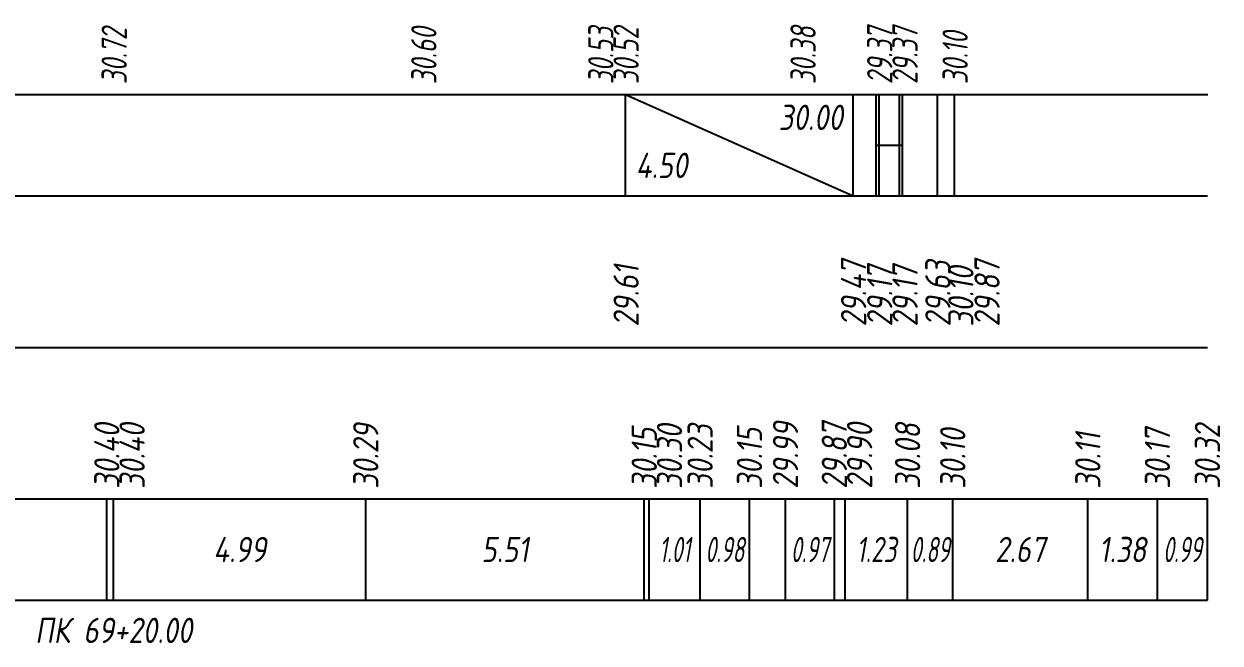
# Model space of a CAD drawing. Extents: x -717 to 1451, y -133302 to 233.
# Drawn here: x -195.5 to -77.2, y -109313.7 to -109252.4 of the extents above; entities that cross this region are included whole.
import ezdxf
from ezdxf.enums import TextEntityAlignment as Align

# ---------------------------------------------------------------- set-up
doc = ezdxf.new("R2010")
doc.units = 0
for name, color, linetype in [('Код_510', 7, 'Continuous'), ('Код_514', 1, 'Continuous'), ('Код_516', 1, 'Continuous'), ('Подписи поперечников', 7, 'Continuous'), ('Таблица', 7, 'Continuous')]:
    doc.layers.add(name, color=color, linetype=linetype)
doc.styles.add('М', font='romand.shx', dxfattribs={"width": 0.8, "oblique": 10, "height": 2.5})

msp = doc.modelspace()

# ---------------------------------------------------------------- linework, layer by layer
at = {"layer": 'Код_510'}
for p, q in [((-187.265, -109309.436), (-187.265, -109299.436)), ((-186.592, -109309.436), (-186.592, -109299.436)), ((-161.659, -109309.436), (-161.659, -109299.436)), ((-134.122, -109309.436), (-134.122, -109299.436)), ((-133.622, -109309.436), (-133.622, -109299.436)), ((-128.595, -109309.436), (-128.595, -109299.436)), ((-123.714, -109309.436), (-123.714, -109299.436)), ((-120.155, -109309.436), (-120.155, -109299.436)), ((-115.326, -109309.436), (-115.326, -109299.436)), ((-114.257, -109309.436), (-114.257, -109299.436)), ((-108.082, -109309.436), (-108.082, -109299.436)), ((-103.614, -109309.436), (-103.614, -109299.436)), ((-90.256, -109309.436), (-90.256, -109299.436)), ((-83.375, -109309.436), (-83.375, -109299.436)), ((-78.433, -109309.436), (-78.433, -109299.436))]:
    msp.add_line(p, q, dxfattribs=at)
at = {"layer": 'Код_516'}
for p, q in [((-135.97, -109269.436), (-135.97, -109259.436)), ((-135.97, -109259.436), (-113.477, -109269.436)), ((-113.477, -109269.436), (-113.477, -109259.436)), ((-111.195, -109269.436), (-111.195, -109259.436)), ((-110.892, -109269.436), (-110.892, -109259.436)), ((-108.892, -109269.436), (-108.892, -109259.436)), ((-108.589, -109269.436), (-108.589, -109259.436)), ((-105.142, -109269.436), (-105.142, -109259.436)), ((-105.142, -109269.436), (-105.142, -109259.436)), ((-103.433, -109269.436), (-103.433, -109259.436)), ((-111.195, -109264.436), (-110.892, -109264.436)), ((-110.892, -109264.436), (-108.892, -109264.436)), ((-108.892, -109264.436), (-108.589, -109264.436))]:
    msp.add_line(p, q, dxfattribs=at)
at = {"layer": 'Таблица'}
for p, q in [((-316.147, -109259.436), (-78.378, -109259.436)), ((-316.201, -109269.436), (-78.433, -109269.436)), ((-316.201, -109284.436), (-78.433, -109284.436)), ((-316.201, -109299.436), (-78.433, -109299.436)), ((-316.201, -109309.436), (-78.433, -109309.436))]:
    msp.add_line(p, q, dxfattribs=at)

# ---------------------------------------------------------------- texts
at = {"layer": 'Код_510', "style": 'М', "oblique": 10, "width": 0.8}
for s, p in [('30.40', (-187.265, -109298.436)), ('30.40', (-184.765, -109298.436)), ('30.29', (-161.659, -109298.436)), ('30.15', (-134.122, -109298.436)), ('30.30', (-131.622, -109298.436)), ('30.23', (-128.595, -109298.436)), ('30.15', (-123.714, -109298.436)), ('29.99', (-120.155, -109298.436)), ('29.87', (-115.326, -109298.436)), ('29.90', (-112.826, -109298.436)), ('30.08', (-108.082, -109298.436)), ('30.32', (-78.433, -109298.436)), ('30.10', (-103.614, -109298.436)), ('30.11', (-90.256, -109298.436)), ('30.17', (-83.375, -109298.436))]:
    msp.add_text(s, height=2.5, rotation=90, dxfattribs=at).set_placement(p, align=Align.MIDDLE_LEFT)
at = {"layer": 'Код_510', "style": 'М', "oblique": 10}
for s, width, p in [('4.99', 0.8, (-174.125, -109304.436)), ('5.51', 0.8, (-147.89, -109304.436)), ('1.01', 0.6, (-131.108, -109304.436)), ('0.98', 0.6, (-126.154, -109304.436)), ('0.97', 0.6, (-117.741, -109304.436)), ('1.23', 0.7, (-111.17, -109304.436)), ('0.89', 0.6, (-105.848, -109304.436)), ('2.67', 0.8, (-96.935, -109304.436)), ('1.38', 0.8, (-86.815, -109304.436)), ('0.99', 0.6, (-80.904, -109304.436))]:
    msp.add_text(s, height=2.5, dxfattribs=dict(at, width=width)).set_placement(p, align=Align.MIDDLE_CENTER)
at = {"layer": 'Код_514', "style": 'М', "oblique": 10, "width": 0.7}
for s, p in [('30.72', (-186.538, -109258.397)), ('30.60', (-155.916, -109258.397)), ('30.53', (-138.416, -109258.397)), ('30.52', (-135.916, -109258.397)), ('30.38', (-118.416, -109258.397)), ('29.37', (-110.838, -109258.397)), ('29.37', (-108.338, -109258.397)), ('30.10', (-103.378, -109258.397))]:
    msp.add_text(s, height=2.5, rotation=90, dxfattribs=at).set_placement(p, align=Align.MIDDLE_LEFT)
at = {"layer": 'Код_516', "style": 'М', "oblique": 10, "width": 0.8}
msp.add_text('30.00', height=2.5, dxfattribs=at).set_placement((-114.477, -109260.436), align=Align.TOP_RIGHT)
msp.add_text('4.50', height=2.5, dxfattribs=at).set_placement((-134.97, -109268.436), align=Align.BOTTOM_LEFT)
for s, p in [('29.47', (-113.422, -109282.385)), ('29.87', (-100.227, -109282.385)), ('29.61', (-135.916, -109282.385)), ('29.17', (-110.838, -109282.385)), ('29.17', (-108.338, -109282.385)), ('29.63', (-105.088, -109282.385)), ('30.10', (-102.812, -109282.385))]:
    msp.add_text(s, height=2.5, rotation=90, dxfattribs=at).set_placement(p, align=Align.MIDDLE_LEFT)
at = {"layer": 'Подписи поперечников', "style": 'М', "oblique": 10, "width": 0.8}
msp.add_text('ПК 69+20.00', height=2.5, dxfattribs=at).set_placement((-186.592, -109314.436), align=Align.BOTTOM_CENTER)

doc.saveas('drawing.dxf')
